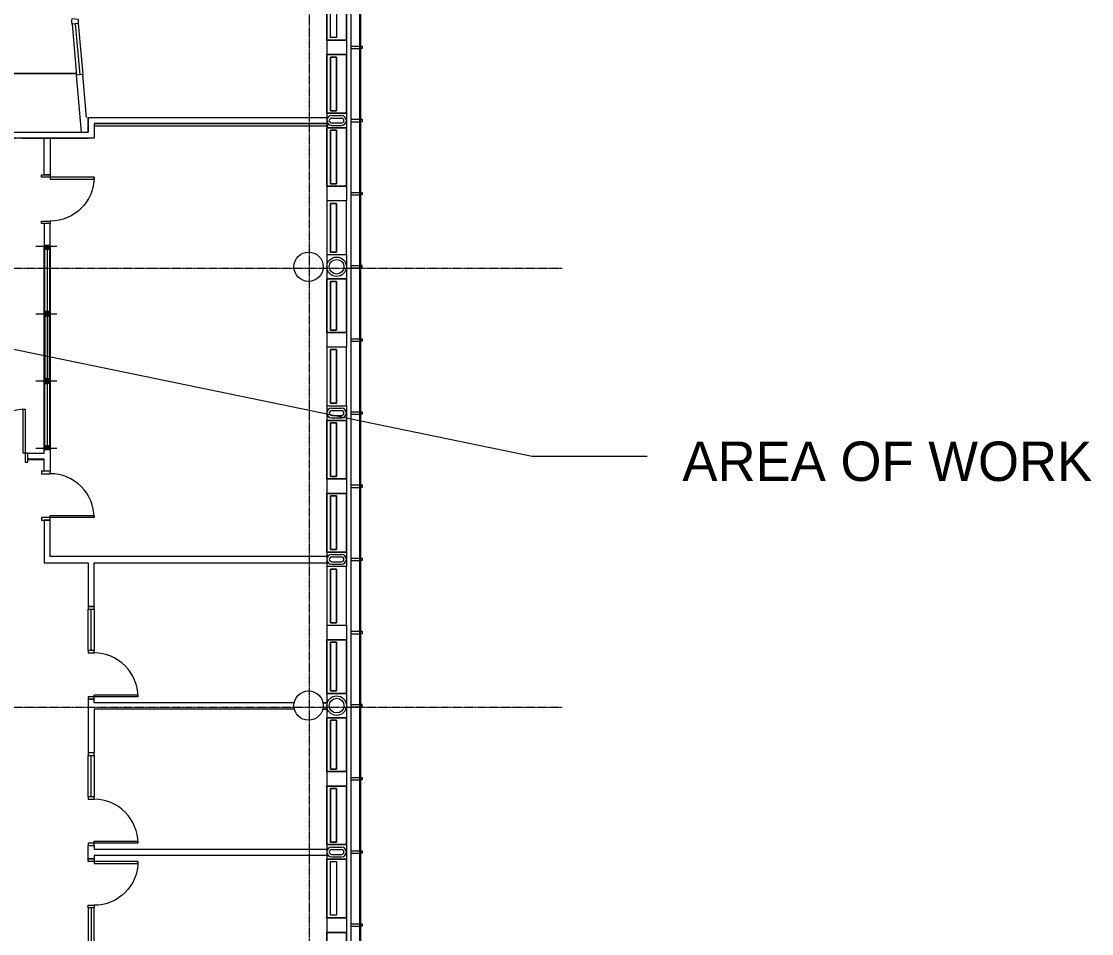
# Model space of a CAD drawing. Header units: inches. Extents: x 1756 to 10721, y -35 to 3002.
# Drawn here: x 9731 to 10609, y 766 to 1515 of the extents above; entities that cross this region are included whole.
import ezdxf

# ---------------------------------------------------------------- set-up
doc = ezdxf.new("R2010")
doc.units = ezdxf.units.IN
doc.header["$MEASUREMENT"] = 0
doc.linetypes.add('IMPORT-CENTER2 _2_', pattern=[1.125, 0.75, -0.125, 0.125, -0.125])
doc.linetypes.add('IMPORT-INVISIBLE', pattern=[1000, 0, -1000])
for name, color, linetype, lineweight in [('A-COLS-EXST', 250, 'Continuous', 9), ('A-DOOR', 31, 'Continuous', 18), ('A-flor-case', 250, 'Continuous', 9), ('A-glaz', 250, 'Continuous', 9), ('A-GLAZ-SILL', 250, 'Continuous', 9), ('A-GRID', 250, 'Continuous', 9), ('A-WALL', 113, 'Continuous', 18), ('A-WALL-FULL', 170, 'Continuous', 25), ('A-WALL-HEAD', 250, 'IMPORT-INVISIBLE', 9), ('G-ANNO-TEXT', 231, 'Continuous', 9), ('Occupancy Load Calculation', 250, 'Continuous', 9), ('S-Cols', 250, 'Continuous', 9), ('USB 03_modified_dwg', 252, 'Continuous', 9)]:
    doc.layers.add(name, color=color, linetype=linetype, lineweight=lineweight)
doc.styles.add('Century Gothic_1', font='GOTHIC.TTF', dxfattribs={"height": 32.335016})

# ---------------------------------------------------------------- blocks, each defined once
blk = doc.blocks.new('USB 03_modified_dwg__U54-412625-Overall Floor Plan')
at = {"layer": 'A-DOOR', "color": 250, "lineweight": 9, "flags": 128}
blk.add_lwpolyline([(-18, 18), (-16.25, 18), (-16.25, -18), (-18, -18)], close=True, dxfattribs=at)
at = {"layer": 'A-DOOR', "color": 250, "lineweight": 9}
blk.add_arc((-18, 18), 36, 270, 360, dxfattribs=at)
blk = doc.blocks.new('USB 03_modified_dwg_DR1-412626-Overall Floor Plan')
at = {"layer": 'A-glaz', "flags": 128}
for points in [[(2, 7.25), (0, 7.25), (0, 0), (2, 0)], [(40, 7.25), (38, 7.25), (38, 0), (40, 0)]]:
    blk.add_lwpolyline(points, close=True, dxfattribs=at)
at = {"layer": 'A-WALL-HEAD'}
for p, q in [((2, 7.25), (38, 7.25)), ((2, 0), (38, 0))]:
    blk.add_line(p, q, dxfattribs=at)
blk.add_blockref('USB 03_modified_dwg__U54-412625-Overall Floor Plan', (20, -18))
blk = doc.blocks.new('USB 03_modified_dwg__U56-412627-Overall Floor Plan')
at = {"layer": 'A-DOOR', "color": 250, "lineweight": 9, "flags": 128}
blk.add_lwpolyline([(-18, 18), (-16.25, 18), (-16.25, -18), (-18, -18)], close=True, dxfattribs=at)
at = {"layer": 'A-DOOR', "color": 250, "lineweight": 9}
blk.add_arc((-18, 18), 36, 270, 360, dxfattribs=at)
blk = doc.blocks.new('USB 03_modified_dwg_DR1_1-412628-Overall Floor Plan')
at = {"layer": 'A-glaz', "flags": 128}
for points in [[(2, 7.25), (0, 7.25), (0, 0), (2, 0)], [(40, 7.25), (38, 7.25), (38, 0), (40, 0)]]:
    blk.add_lwpolyline(points, close=True, dxfattribs=at)
at = {"layer": 'A-WALL-HEAD'}
for p, q in [((2, 7.25), (38, 7.25)), ((2, 0), (38, 0))]:
    blk.add_line(p, q, dxfattribs=at)
blk.add_blockref('USB 03_modified_dwg__U56-412627-Overall Floor Plan', (20, -18))
blk = doc.blocks.new('USB 03_modified_dwg__U80-412634-Overall Floor Plan')
at = {"layer": 'A-DOOR', "color": 250, "lineweight": 9, "flags": 128}
blk.add_lwpolyline([(-18, 18), (-16.25, 18), (-16.25, -18), (-18, -18)], close=True, dxfattribs=at)
at = {"layer": 'A-DOOR', "color": 250, "lineweight": 9}
blk.add_arc((-18, 18), 36, 270, 360, dxfattribs=at)
blk = doc.blocks.new('USB 03_modified_dwg_SL1-412635-Overall Floor Plan')
at = {"layer": 'A-glaz'}
for p, q in [((40, 2.5), (74, 2.5)), ((74, 0), (40, 0))]:
    blk.add_line(p, q, dxfattribs=at)
at = {"layer": 'A-glaz', "flags": 128}
for points in [[(2, 5), (0, 5), (0, 0), (2, 0)], [(76, 5), (74, 5), (74, 0), (76, 0)]]:
    blk.add_lwpolyline(points, close=True, dxfattribs=at)
blk.add_lwpolyline([(40, 5), (38, 5), (38, 0), (40, 0), (40, 5), (74, 5)], dxfattribs=at)
blk.add_blockref('USB 03_modified_dwg__U80-412634-Overall Floor Plan', (20, -18))
blk = doc.blocks.new('USB 03_modified_dwg-397434-Overall Floor Plan')
at = {"layer": 'A-COLS-EXST'}
for centre in [(2922, 1122.2), (2922, 762.2)]:
    blk.add_circle(centre, 12, dxfattribs=at)
at = {"layer": 'A-flor-case', "flags": 128}
blk.add_lwpolyline([(2731.56, 1280.75), (2585.71, 1280.75)], close=True, dxfattribs=at)
at = {"layer": 'A-glaz'}
for p, q in [((2730.5, 1321.52), (2734.16, 1279.68)), ((2957, 1303.2), (2964, 1303.2)), ((2957, 1301.2), (2964, 1301.2)), ((2964, 1302.45), (2965, 1302.45)), ((2964, 1301.95), (2965, 1301.95)), ((2736.65, 1279.9), (2731.67, 1279.47)), ((2957, 1243.2), (2964, 1243.2)), ((2957, 1241.2), (2964, 1241.2)), ((2964, 1242.45), (2965, 1242.45)), ((2964, 1241.95), (2965, 1241.95)), ((2957, 1183.2), (2964, 1183.2)), ((2957, 1181.2), (2964, 1181.2)), ((2964, 1182.45), (2965, 1182.45)), ((2964, 1181.95), (2965, 1181.95)), ((2715.26, 1138.7), (2698.11, 1138.7)), ((2707.37, 1137.7), (2707.37, 1084.6)), ((2709.37, 1136.7), (2709.37, 1085.6)), ((2957, 1123.2), (2964, 1123.2)), ((2957, 1121.2), (2964, 1121.2)), ((2964, 1122.45), (2965, 1122.45)), ((2964, 1121.95), (2965, 1121.95)), ((2698.11, 1083.6), (2715.26, 1083.6)), ((2707.37, 1082.6), (2707.37, 1029.5)), ((2709.37, 1081.6), (2709.37, 1030.5)), ((2957, 1063.2), (2964, 1063.2)), ((2957, 1061.2), (2964, 1061.2)), ((2964, 1062.45), (2965, 1062.45)), ((2964, 1061.95), (2965, 1061.95)), ((2698.11, 1028.5), (2715.26, 1028.5)), ((2707.37, 1027.5), (2707.37, 974.39)), ((2709.37, 1026.5), (2709.37, 975.39)), ((2957, 1003.2), (2964, 1003.2)), ((2964, 1002.45), (2965, 1002.45)), ((2964, 1001.95), (2965, 1001.95)), ((2957, 1001.2), (2964, 1001.2)), ((2698.11, 973.39), (2715.26, 973.39)), ((2957, 943.2), (2964, 943.2)), ((2957, 941.2), (2964, 941.2)), ((2964, 942.45), (2965, 942.45)), ((2964, 941.95), (2965, 941.95)), ((2957, 883.2), (2964, 883.2)), ((2957, 881.2), (2964, 881.2)), ((2964, 882.45), (2965, 882.45)), ((2964, 881.95), (2965, 881.95)), ((2957, 823.2), (2964, 823.2)), ((2957, 821.2), (2964, 821.2)), ((2964, 822.45), (2965, 822.45)), ((2964, 821.95), (2965, 821.95)), ((2957, 763.2), (2964, 763.2)), ((2957, 761.2), (2964, 761.2)), ((2964, 762.45), (2965, 762.45)), ((2964, 761.95), (2965, 761.95)), ((2957, 703.2), (2964, 703.2)), ((2957, 701.2), (2964, 701.2)), ((2964, 702.45), (2965, 702.45)), ((2964, 701.95), (2965, 701.95)), ((2957, 643.2), (2964, 643.2)), ((2957, 641.2), (2964, 641.2)), ((2964, 642.45), (2965, 642.45)), ((2964, 641.95), (2965, 641.95)), ((2957, 583.2), (2964, 583.2)), ((2957, 581.2), (2964, 581.2)), ((2964, 582.45), (2965, 582.45)), ((2964, 581.95), (2965, 581.95))]:
    blk.add_line(p, q, dxfattribs=at)
at = {"layer": 'A-glaz', "flags": 128}
for points in [[(2962.54, 1.04), (2964, 1.04), (2964, 2604.2)], [(2965, 2.41), (2966.25, 2.41), (2966.25, 0), (2962.59, 0), (2962.59, -1.25), (2965, -1.25), (2965, 2606.45), (2962.59, 2606.45), (2962.59, 2605.2)], [(2964, 2.41), (2957, 9.41), (2957, 2597.2)], [(2965, 1303.2), (2966, 1303.2), (2966, 1301.2), (2965, 1301.2)], [(2965, 1243.2), (2966, 1243.2), (2966, 1241.2), (2965, 1241.2)], [(2965, 1183.2), (2966, 1183.2), (2966, 1181.2), (2965, 1181.2)], [(2705.62, 1085.6), (2705.62, 1084.6), (2707.37, 1084.6), (2707.37, 1085.6), (2705.62, 1085.6), (2705.62, 1136.7)], [(2707.62, 1084.6), (2709.37, 1084.6), (2709.37, 1085.6), (2707.62, 1085.6), (2707.62, 1084.6), (2707.62, 1137.7), (2707.62, 1136.7), (2709.37, 1136.7), (2709.37, 1137.7), (2707.62, 1137.7)], [(2965, 1121.2), (2966, 1121.2), (2966, 1123.2), (2965, 1123.2)], [(2705.62, 1081.6), (2705.62, 1082.6), (2707.37, 1082.6), (2707.37, 1081.6), (2705.62, 1081.6), (2705.62, 1030.5)], [(2707.62, 1082.6), (2707.62, 1029.5), (2707.62, 1030.5), (2709.37, 1030.5), (2709.37, 1029.5), (2707.62, 1029.5), (2707.62, 1030.5), (2709.37, 1030.5), (2709.37, 1029.5), (2707.62, 1029.5)], [(2965, 1063.2), (2966, 1063.2), (2966, 1061.2), (2965, 1061.2)], [(2705.62, 975.39), (2705.62, 974.39), (2707.37, 974.39), (2707.37, 975.39), (2705.62, 975.39), (2705.62, 1026.5)], [(2707.62, 974.39), (2709.37, 974.39), (2709.37, 975.39), (2707.62, 975.39), (2707.62, 974.39), (2707.62, 1027.5), (2709.37, 1027.5), (2709.37, 1026.5), (2707.62, 1026.5), (2707.62, 1027.5), (2709.37, 1027.5), (2709.37, 1026.5), (2707.62, 1026.5), (2707.62, 1027.5)], [(2965, 1003.2), (2966, 1003.2), (2966, 1001.2), (2965, 1001.2)], [(2965, 943.2), (2966, 943.2), (2966, 941.2), (2965, 941.2)], [(2965, 883.2), (2966, 883.2), (2966, 881.2), (2965, 881.2)], [(2965, 823.2), (2966, 823.2), (2966, 821.2), (2965, 821.2)], [(2965, 761.2), (2966, 761.2), (2966, 763.2), (2965, 763.2)], [(2965, 703.2), (2966, 703.2), (2966, 701.2), (2965, 701.2)], [(2965, 643.2), (2966, 643.2), (2966, 641.2), (2965, 641.2)], [(2965, 583.2), (2966, 583.2), (2966, 581.2), (2965, 581.2)]]:
    blk.add_lwpolyline(points, dxfattribs=at)
for points in [[(2732.84, 1323.52), (2732.99, 1321.74), (2728.01, 1321.31), (2727.82, 1323.52), (2728.01, 1325.73), (2732.99, 1325.29)], [(2710, 1139.7), (2710, 972.39), (2705, 972.39), (2705, 1139.7)], [(2705, 1139.7), (2705, 1137.7), (2710, 1137.7), (2710, 1139.7)], [(2705.62, 1137.7), (2705.62, 1136.7), (2707.37, 1136.7), (2707.37, 1137.7)], [(2705, 1084.6), (2705, 1082.6), (2710, 1082.6), (2710, 1084.6)], [(2707.62, 1081.6), (2707.62, 1082.6), (2709.37, 1082.6), (2709.37, 1081.6)], [(2705, 1029.5), (2705, 1027.5), (2710, 1027.5), (2710, 1029.5)], [(2705.62, 1029.5), (2707.37, 1029.5), (2707.37, 1030.5), (2705.62, 1030.5), (2705.62, 1029.5), (2705.62, 1030.5), (2707.37, 1030.5), (2707.37, 1029.5)], [(2705.62, 1027.5), (2707.37, 1027.5), (2707.37, 1026.5), (2705.62, 1026.5), (2705.62, 1027.5), (2705.62, 1026.5), (2707.37, 1026.5), (2707.37, 1027.5)], [(2705, 974.39), (2705, 972.39), (2710, 972.39), (2710, 974.39)]]:
    blk.add_lwpolyline(points, close=True, dxfattribs=at)
at = {"layer": 'A-GLAZ-SILL'}
for p, q in [((2728.01, 1321.31), (2731.67, 1279.47)), ((2732.99, 1321.74), (2736.65, 1279.9))]:
    blk.add_line(p, q, dxfattribs=at)
at = {"layer": 'A-GLAZ-SILL', "flags": 128}
for points in [[(2953, 1356.2), (2953, 1308.2), (2937, 1308.2), (2937, 1356.2), (2937, 1308.2), (2953, 1308.2), (2953, 1356.2), (2937, 1356.2)], [(2940, 1310.2), (2940, 1354.2), (2945, 1354.2), (2945, 1310.2), (2940, 1310.2), (2940, 1354.2), (2945, 1354.2), (2945, 1310.2)], [(2953, 1296.2), (2953, 1248.2), (2937, 1248.2), (2937, 1296.2), (2953, 1296.2), (2937, 1296.2), (2937, 1248.2), (2953, 1248.2)], [(2940, 1250.2), (2945, 1250.2), (2945, 1294.2), (2940, 1294.2), (2940, 1250.2), (2940, 1294.2), (2945, 1294.2), (2945, 1250.2)], [(2953, 1236.2), (2953, 1188.2), (2937, 1188.2), (2937, 1236.2), (2953, 1236.2), (2937, 1236.2), (2937, 1188.2), (2953, 1188.2)], [(2940, 1190.2), (2945, 1190.2), (2945, 1234.2), (2940, 1234.2), (2940, 1190.2), (2940, 1234.2), (2945, 1234.2), (2945, 1190.2)], [(2953, 1176.2), (2937, 1176.2), (2937, 1132.2), (2953, 1132.2)], [(2953, 1176.2), (2937, 1176.2), (2937, 1132.2), (2953, 1132.2)], [(2940, 1134.2), (2945, 1134.2), (2945, 1174.2), (2940, 1174.2), (2940, 1134.2), (2940, 1174.2), (2945, 1174.2), (2945, 1134.2)], [(2953, 1112.2), (2953, 1068.2), (2937, 1068.2), (2937, 1112.2), (2937, 1068.2), (2953, 1068.2), (2953, 1112.2), (2937, 1112.2)], [(2940, 1110.2), (2945, 1110.2), (2945, 1070.2), (2940, 1070.2), (2940, 1110.2), (2940, 1070.2), (2945, 1070.2), (2945, 1110.2)], [(2953, 1056.2), (2937, 1056.2), (2937, 1008.2), (2953, 1008.2)], [(2953, 1056.2), (2937, 1056.2), (2937, 1008.2), (2953, 1008.2)], [(2940, 1010.2), (2945, 1010.2), (2945, 1054.2), (2940, 1054.2), (2945, 1054.2), (2945, 1010.2), (2940, 1010.2), (2940, 1054.2)], [(2953, 996.2), (2953, 948.2), (2937, 948.2), (2937, 996.2), (2953, 996.2), (2937, 996.2), (2937, 948.2), (2953, 948.2)], [(2940, 950.2), (2940, 994.2), (2940, 950.2), (2945, 950.2), (2945, 994.2), (2940, 994.2), (2945, 994.2), (2945, 950.2)], [(2953, 936.2), (2953, 888.2), (2937, 888.2), (2937, 936.2), (2937, 888.2), (2953, 888.2), (2953, 936.2), (2937, 936.2)], [(2940, 890.2), (2940, 934.2), (2940, 890.2), (2945, 890.2), (2945, 934.2), (2940, 934.2), (2945, 934.2), (2945, 890.2)], [(2953, 876.2), (2937, 876.2), (2937, 828.2), (2953, 828.2)], [(2953, 876.2), (2937, 876.2), (2937, 828.2), (2953, 828.2)], [(2940, 830.2), (2945, 830.2), (2945, 874.2), (2940, 874.2), (2940, 830.2), (2940, 874.2), (2945, 874.2), (2945, 830.2)], [(2953, 816.2), (2953, 772.2), (2937, 772.2), (2937, 816.2), (2953, 816.2), (2937, 816.2), (2937, 772.2), (2953, 772.2)], [(2940, 774.2), (2945, 774.2), (2945, 814.2), (2940, 814.2), (2945, 814.2), (2945, 774.2), (2940, 774.2), (2940, 814.2)], [(2953, 752.2), (2953, 708.2), (2937, 708.2), (2937, 752.2), (2953, 752.2), (2937, 752.2), (2937, 708.2), (2953, 708.2)], [(2940, 750.2), (2945, 750.2), (2945, 710.2), (2940, 710.2), (2940, 750.2), (2940, 710.2), (2945, 710.2), (2945, 750.2)], [(2953, 696.2), (2953, 648.2), (2937, 648.2), (2937, 696.2), (2953, 696.2), (2937, 696.2), (2937, 648.2), (2953, 648.2)], [(2940, 650.2), (2945, 650.2), (2945, 694.2), (2940, 694.2), (2945, 694.2), (2945, 650.2), (2940, 650.2), (2940, 694.2)], [(2953, 636.2), (2953, 588.2), (2937, 588.2), (2937, 636.2), (2953, 636.2), (2937, 636.2), (2937, 588.2), (2953, 588.2)], [(2940, 590.2), (2940, 634.2), (2945, 634.2), (2945, 590.2), (2940, 590.2), (2940, 634.2), (2945, 634.2), (2945, 590.2)], [(2953, 576.2), (2953, 528.2), (2937, 528.2), (2937, 576.2), (2953, 576.2), (2937, 576.2), (2937, 528.2), (2953, 528.2)]]:
    blk.add_lwpolyline(points, close=True, dxfattribs=at)
at = {"layer": 'A-GRID', "linetype": 'IMPORT-CENTER2 _2_'}
for p, q in [((2922.68, -153.16), (2922.68, 2772.48)), ((1041.5, 1121.05), (3130.25, 1121.05)), ((1041.5, 761.05), (3130.25, 761.05))]:
    blk.add_line(p, q, dxfattribs=at)
at = {"layer": 'A-WALL', "color": 250, "lineweight": 9}
for p, q in [((2937, 1308.2), (2937, 1296.2)), ((2953, 1308.2), (2953, 1296.2)), ((2735.76, 1232.7), (2731.67, 1279.47)), ((2739.73, 1244.75), (2736.65, 1279.9)), ((2937, 1248.2), (2937, 1236.2)), ((2953, 1248.2), (2953, 1236.2)), ((2741, 1244.75), (2741, 1232.7)), ((2741, 1244.75), (2937, 1244.75)), ((2741, 1232.7), (2741, 1244.75)), ((2741, 1244.75), (2937, 1244.75)), ((2937, 1239.75), (2746, 1239.75)), ((2746, 1239.75), (2937, 1239.75)), ((2559.56, 1232.7), (2741, 1232.7)), ((2686.62, 1227.7), (2681.62, 1227.7)), ((2937, 1188.2), (2937, 1176.2)), ((2953, 1188.2), (2953, 1176.2)), ((2937, 1132.2), (2937, 1112.2)), ((2953, 1132.2), (2953, 1112.2)), ((2937, 1068.2), (2937, 1056.2)), ((2953, 1068.2), (2953, 1056.2)), ((2937, 1008.2), (2937, 996.2)), ((2953, 1008.2), (2953, 996.2)), ((2937, 948.2), (2937, 936.2)), ((2953, 948.2), (2953, 936.2)), ((2937, 888.2), (2937, 876.2)), ((2953, 888.2), (2953, 876.2)), ((2746, 843.98), (2746, 843.39)), ((2937, 828.2), (2937, 816.2)), ((2953, 828.2), (2953, 816.2)), ((2937, 764.39), (2933.8, 764.39)), ((2933.8, 764.39), (2937, 764.39)), ((2937, 772.2), (2937, 752.2)), ((2953, 772.2), (2953, 752.2)), ((2937, 759.39), (2933.67, 759.39)), ((2933.67, 759.39), (2937, 759.39)), ((2937, 708.2), (2937, 696.2)), ((2953, 708.2), (2953, 696.2)), ((2937, 648.2), (2937, 636.2)), ((2953, 648.2), (2953, 636.2)), ((2937, 588.2), (2937, 576.2)), ((2953, 588.2), (2953, 576.2))]:
    blk.add_line(p, q, dxfattribs=at)
at = {"layer": 'A-WALL', "color": 250, "lineweight": 9, "flags": 128}
for points in [[(2564.56, 1227.7), (2681.5, 1227.7), (2567.47, 1227.7), (2538.23, 1227.7), (2538.23, 1232.7), (2559.56, 1232.7), (2741, 1232.7), (2741, 1244.75), (2937, 1244.75)], [(2937, 1239.75), (2746, 1239.75), (2746, 1227.7), (2741, 1227.7), (2686.5, 1227.7), (2741, 1227.7)], [(2746, 1237.75), (2937.82, 1237.75), (2937.82, 1242.2)], [(2710, 1227.7), (2710, 1197.7), (2705, 1197.7), (2705, 1227.7)], [(2691.47, 964.27), (2691.47, 969.27), (2705, 969.27), (2705, 972.39), (2710, 972.39), (2710, 954.39), (2705, 954.39), (2705, 964.27)], [(2937, 884.39), (2781.16, 884.39), (2710, 884.39), (2710, 914.39), (2705, 914.39), (2705, 879.39), (2741, 879.39), (2741, 843.39)], [(2741, 846.05), (2741, 843.39), (2746, 843.39), (2746, 879.39), (2781.41, 879.39), (2937, 879.39)], [(2910.2, 764.39), (2746, 764.39), (2746, 767.39), (2741, 767.39), (2741, 723.39)], [(2910.33, 759.39), (2746, 759.39), (2746, 723.39)], [(2937, 639.39), (2781.5, 639.39), (2746, 639.39), (2746, 636.39), (2741, 636.39), (2741, 647.39), (2746, 647.39), (2746, 644.39), (2781.07, 644.39), (2937, 644.39)]]:
    blk.add_lwpolyline(points, dxfattribs=at)
blk.add_lwpolyline([(2710, 1139.7), (2710, 1157.7), (2705, 1157.7), (2705, 1139.7)], close=True, dxfattribs=at)
at = {"layer": 'A-WALL-FULL'}
blk.add_line((2691.47, 964.27), (2705, 964.27), dxfattribs=at)
at = {"layer": 'Occupancy Load Calculation', "flags": 128}
blk.add_lwpolyline([(51.83, 1124.95), (51.83, 2577.2), (2937, 2577.2), (2937, 52.2)], dxfattribs=at)
at = {"layer": 'S-Cols'}
for p, q in [((2941, 1246.2), (2949, 1246.2)), ((2941, 1244.2), (2949, 1244.2)), ((2941, 1240.2), (2949, 1240.2)), ((2941, 1238.2), (2949, 1238.2)), ((2941, 1006.2), (2949, 1006.2)), ((2941, 1004.2), (2949, 1004.2)), ((2941, 1000.2), (2949, 1000.2)), ((2941, 998.2), (2949, 998.2)), ((2941, 886.2), (2949, 886.2)), ((2941, 884.2), (2949, 884.2)), ((2941, 880.2), (2949, 880.2)), ((2941, 878.2), (2949, 878.2)), ((2941, 646.2), (2949, 646.2)), ((2941, 644.2), (2949, 644.2)), ((2941, 640.2), (2949, 640.2)), ((2941, 638.2), (2949, 638.2))]:
    blk.add_line(p, q, dxfattribs=at)
for centre, radius in [((2922, 1122.2), 12), ((2945, 1122.2), 8), ((2945, 1122.2), 6), ((2922, 762.2), 12), ((2945, 762.2), 8), ((2945, 762.2), 6)]:
    blk.add_circle(centre, radius, dxfattribs=at)
for centre, radius, start, end in [((2941, 1242.2), 4, 90, 270), ((2941, 1242.2), 2, 90, 270), ((2949, 1242.2), 4, 270, 90), ((2949, 1242.2), 2, 270, 90), ((2941, 1002.2), 4, 90, 270), ((2941, 1002.2), 2, 90, 270), ((2949, 1002.2), 4, 270, 90), ((2949, 1002.2), 2, 270, 90), ((2941, 882.2), 4, 90, 270), ((2941, 882.2), 2, 90, 270), ((2949, 882.2), 4, 270, 90), ((2949, 882.2), 2, 270, 90), ((2941, 642.2), 4, 90, 270), ((2941, 642.2), 2, 90, 270), ((2949, 642.2), 4, 270, 90), ((2949, 642.2), 2, 270, 90)]:
    blk.add_arc(centre, radius, start, end, dxfattribs=at)
at = {"extrusion": (0, 0, -1), "rotation": 270}
for name, p in [('USB 03_modified_dwg_DR1-412626-Overall Floor Plan', (-2710, 1197.7)), ('USB 03_modified_dwg_SL1-412635-Overall Floor Plan', (-2746, 636.39))]:
    blk.add_blockref(name, p, dxfattribs=at)
for name, p, rotation in [('USB 03_modified_dwg_DR1_1-412628-Overall Floor Plan', (2691.47, 969.27), 180), ('USB 03_modified_dwg_DR1_1-412628-Overall Floor Plan', (2710, 914.39), 89.99999999999999), ('USB 03_modified_dwg_SL1-412635-Overall Floor Plan', (2746, 767.39), 89.99999999999999), ('USB 03_modified_dwg_SL1-412635-Overall Floor Plan', (2746, 647.39), 89.99999999999999)]:
    blk.add_blockref(name, p, dxfattribs=dict(rotation=rotation))

msp = doc.modelspace()

# ---------------------------------------------------------------- linework, layer by layer
at = {"layer": 'G-ANNO-TEXT', "color": 145}
for p, q in [((7937.76, 1615.05), (10150.11, 1158.05)), ((10150.11, 1158.05), (10244.56, 1158.05))]:
    msp.add_line(p, q, dxfattribs=at)

# ---------------------------------------------------------------- block references
at = {"layer": 'USB 03_modified_dwg', "color": 250}
msp.add_blockref('USB 03_modified_dwg-397434-Overall Floor Plan', (7044.57, 191.26), dxfattribs=at)

# ---------------------------------------------------------------- texts
at = {"layer": 'G-ANNO-TEXT', "color": 145, "insert": (10273.36, 1170.08), "char_height": 32.335, "width": 401.355, "attachment_point": 1, "line_spacing_factor": 0.984117, "style": 'Century Gothic_1'}
msp.add_mtext('AREA OF WORK', dxfattribs=at)

doc.saveas('drawing.dxf')
